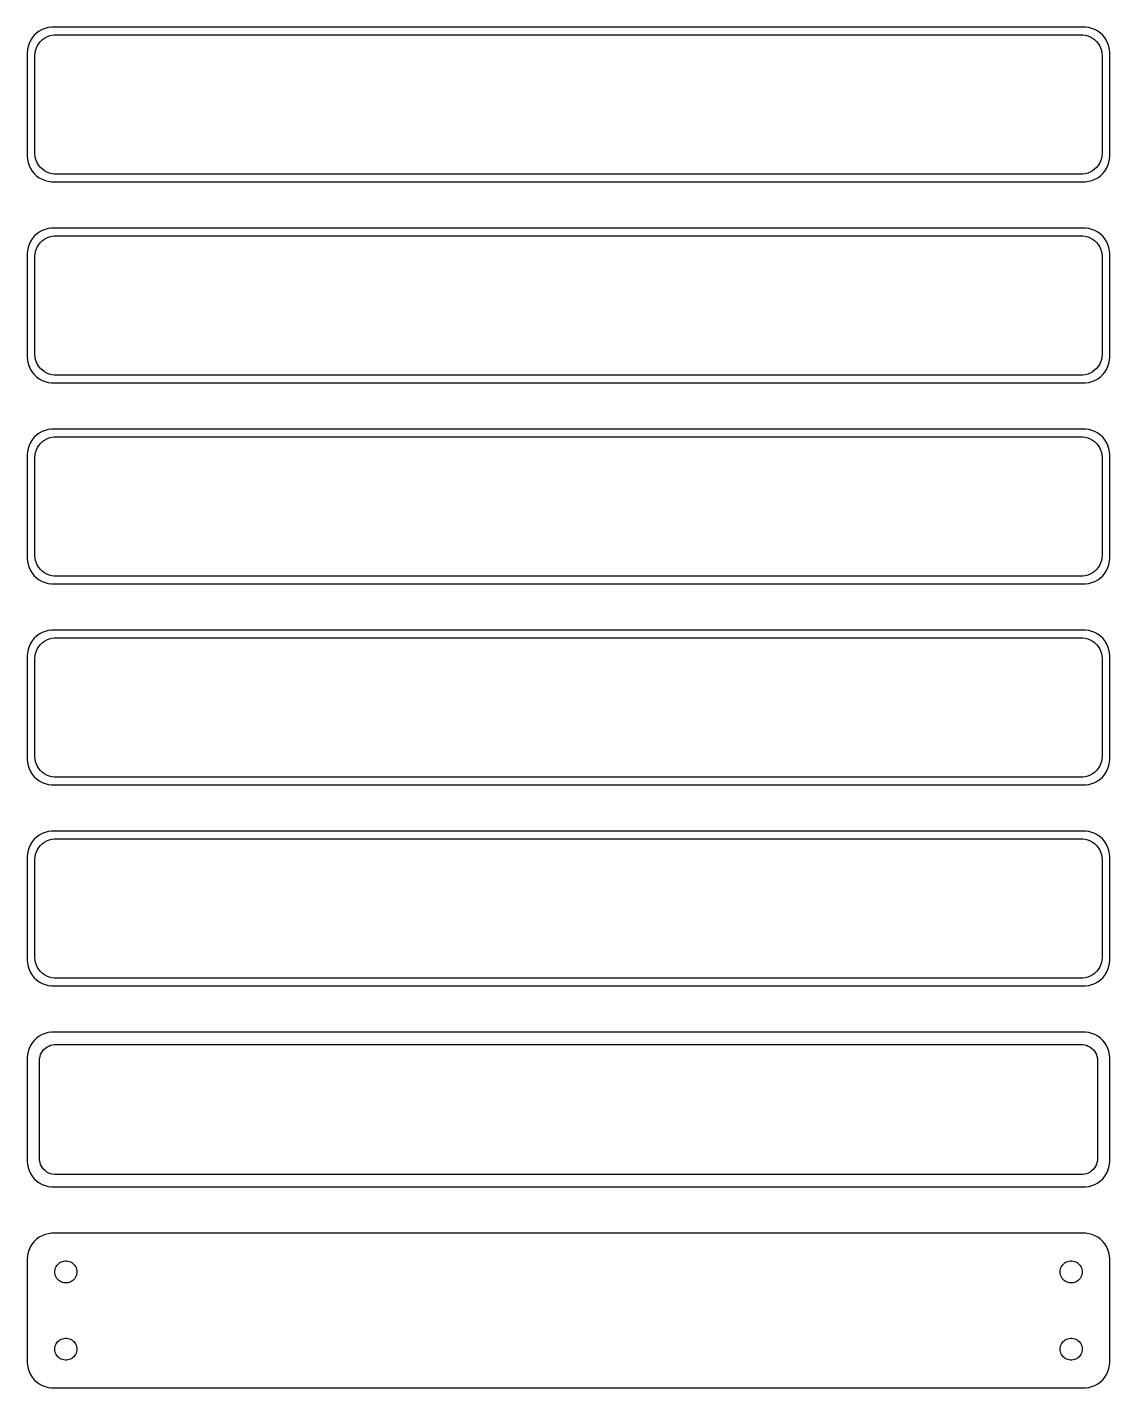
# Model space of a CAD drawing. Header units: metres. Extents: x -105 to 105, y 570 to 1146.
# Drawn here: x -105 to 105, y 570 to 834 of the extents above; entities that cross this region are included whole.
import ezdxf

# ---------------------------------------------------------------- set-up
doc = ezdxf.new("R2010")
doc.units = ezdxf.units.M

msp = doc.modelspace()

# ---------------------------------------------------------------- linework, layer by layer
for p, q in [((-104.045, 831.939), (-104.382, 831.409)), ((-103.645, 832.423), (-104.045, 831.939)), ((-103.187, 832.853), (-103.645, 832.423)), ((-102.679, 833.222), (-103.187, 832.853)), ((-102.129, 833.524), (-102.679, 833.222)), ((-102.416, 831.238), (-102.05, 831.582)), ((-101.545, 833.755), (-102.129, 833.524)), ((-102.05, 831.582), (-101.643, 831.877)), ((-101.643, 831.877), (-101.203, 832.119)), ((-100.937, 833.911), (-101.545, 833.755)), ((-101.203, 832.119), (-100.736, 832.304)), ((-100.314, 833.99), (-100.937, 833.911)), ((-100.736, 832.304), (-100.25, 832.429)), ((100.314, 833.99), (-100.314, 833.99)), ((-100.25, 832.429), (-99.7512, 832.492)), ((-99.7512, 832.492), (99.7512, 832.492)), ((99.7512, 832.492), (100.25, 832.429)), ((100.25, 832.429), (100.736, 832.304)), ((100.937, 833.911), (100.314, 833.99)), ((100.736, 832.304), (101.203, 832.119)), ((101.545, 833.755), (100.937, 833.911)), ((101.203, 832.119), (101.643, 831.877)), ((102.129, 833.524), (101.545, 833.755)), ((101.643, 831.877), (102.05, 831.582)), ((102.05, 831.582), (102.416, 831.238)), ((102.679, 833.222), (102.129, 833.524)), ((103.187, 832.853), (102.679, 833.222)), ((103.645, 832.423), (103.187, 832.853)), ((104.045, 831.939), (103.645, 832.423)), ((104.382, 831.409), (104.045, 831.939)), ((-104.961, 829.627), (-105, 829)), ((-105, 829), (-105, 809)), ((-104.843, 830.243), (-104.961, 829.627)), ((-104.649, 830.841), (-104.843, 830.243)), ((-104.382, 831.409), (-104.649, 830.841)), ((-103.5, 828.5), (-103.468, 829.001)), ((-103.468, 829.001), (-103.374, 829.495)), ((-103.374, 829.495), (-103.219, 829.972)), ((-103.219, 829.972), (-103.005, 830.427)), ((-103.005, 830.427), (-102.736, 830.851)), ((-102.736, 830.851), (-102.416, 831.238)), ((102.416, 831.238), (102.736, 830.851)), ((102.736, 830.851), (103.005, 830.427)), ((103.005, 830.427), (103.219, 829.972)), ((103.219, 829.972), (103.374, 829.495)), ((103.374, 829.495), (103.468, 829.001)), ((103.468, 829.001), (103.5, 828.5)), ((104.649, 830.841), (104.382, 831.409)), ((104.843, 830.243), (104.649, 830.841)), ((104.961, 829.627), (104.843, 830.243)), ((105, 829), (104.961, 829.627)), ((105, 809), (105, 829)), ((-103.5, 809.5), (-103.5, 828.5)), ((103.5, 828.5), (103.5, 809.5)), ((-105, 809), (-104.961, 808.373)), ((-104.961, 808.373), (-104.843, 807.757)), ((-103.468, 808.999), (-103.5, 809.5)), ((-103.374, 808.505), (-103.468, 808.999)), ((-103.219, 808.028), (-103.374, 808.505)), ((-103.005, 807.573), (-103.219, 808.028)), ((103.219, 808.028), (103.005, 807.573)), ((103.374, 808.505), (103.219, 808.028)), ((103.468, 808.999), (103.374, 808.505)), ((103.5, 809.5), (103.468, 808.999)), ((104.843, 807.757), (104.961, 808.373)), ((104.961, 808.373), (105, 809)), ((-104.843, 807.757), (-104.649, 807.159)), ((-104.649, 807.159), (-104.382, 806.591)), ((-104.382, 806.591), (-104.045, 806.061)), ((-104.045, 806.061), (-103.645, 805.577)), ((-103.645, 805.577), (-103.187, 805.147)), ((-103.187, 805.147), (-102.679, 804.778)), ((-102.736, 807.149), (-103.005, 807.573)), ((-102.416, 806.762), (-102.736, 807.149)), ((-102.05, 806.418), (-102.416, 806.762)), ((-101.643, 806.123), (-102.05, 806.418)), ((-101.203, 805.881), (-101.643, 806.123)), ((-100.736, 805.696), (-101.203, 805.881)), ((-100.25, 805.571), (-100.736, 805.696)), ((-99.7512, 805.508), (-100.25, 805.571)), ((99.7512, 805.508), (-99.7512, 805.508)), ((100.25, 805.571), (99.7512, 805.508)), ((100.736, 805.696), (100.25, 805.571)), ((101.203, 805.881), (100.736, 805.696)), ((101.643, 806.123), (101.203, 805.881)), ((102.05, 806.418), (101.643, 806.123)), ((102.416, 806.762), (102.05, 806.418)), ((102.736, 807.149), (102.416, 806.762)), ((102.679, 804.778), (103.187, 805.147)), ((103.005, 807.573), (102.736, 807.149)), ((103.187, 805.147), (103.645, 805.577)), ((103.645, 805.577), (104.045, 806.061)), ((104.045, 806.061), (104.382, 806.591)), ((104.382, 806.591), (104.649, 807.159)), ((104.649, 807.159), (104.843, 807.757)), ((-102.679, 804.778), (-102.129, 804.476)), ((-102.129, 804.476), (-101.545, 804.245)), ((-101.545, 804.245), (-100.937, 804.089)), ((-100.937, 804.089), (-100.314, 804.01)), ((-100.314, 804.01), (100.314, 804.01)), ((100.314, 804.01), (100.937, 804.089)), ((100.937, 804.089), (101.545, 804.245)), ((101.545, 804.245), (102.129, 804.476)), ((102.129, 804.476), (102.679, 804.778)), ((-101.545, 794.755), (-102.129, 794.524)), ((-100.937, 794.911), (-101.545, 794.755)), ((-100.314, 794.99), (-100.937, 794.911)), ((100.314, 794.99), (-100.314, 794.99)), ((100.937, 794.911), (100.314, 794.99)), ((101.545, 794.755), (100.937, 794.911)), ((102.129, 794.524), (101.545, 794.755)), ((-104.382, 792.409), (-104.649, 791.841)), ((-104.045, 792.939), (-104.382, 792.409)), ((-103.645, 793.423), (-104.045, 792.939)), ((-103.187, 793.853), (-103.645, 793.423)), ((-102.679, 794.222), (-103.187, 793.853)), ((-102.736, 791.851), (-102.416, 792.238)), ((-102.129, 794.524), (-102.679, 794.222)), ((-102.416, 792.238), (-102.05, 792.582)), ((-102.05, 792.582), (-101.643, 792.877)), ((-101.643, 792.877), (-101.203, 793.119)), ((-101.203, 793.119), (-100.736, 793.304)), ((-100.736, 793.304), (-100.25, 793.429)), ((-100.25, 793.429), (-99.7512, 793.492)), ((-99.7512, 793.492), (99.7512, 793.492)), ((99.7512, 793.492), (100.25, 793.429)), ((100.25, 793.429), (100.736, 793.304)), ((100.736, 793.304), (101.203, 793.119)), ((101.203, 793.119), (101.643, 792.877)), ((101.643, 792.877), (102.05, 792.582)), ((102.05, 792.582), (102.416, 792.238)), ((102.679, 794.222), (102.129, 794.524)), ((102.416, 792.238), (102.736, 791.851)), ((103.187, 793.853), (102.679, 794.222)), ((103.645, 793.423), (103.187, 793.853)), ((104.045, 792.939), (103.645, 793.423)), ((104.382, 792.409), (104.045, 792.939)), ((104.649, 791.841), (104.382, 792.409)), ((-104.961, 790.627), (-105, 790)), ((-105, 790), (-105, 770)), ((-104.843, 791.243), (-104.961, 790.627)), ((-104.649, 791.841), (-104.843, 791.243)), ((-103.5, 789.5), (-103.468, 790.001)), ((-103.5, 770.5), (-103.5, 789.5)), ((-103.468, 790.001), (-103.374, 790.495)), ((-103.374, 790.495), (-103.219, 790.972)), ((-103.219, 790.972), (-103.005, 791.427)), ((-103.005, 791.427), (-102.736, 791.851)), ((102.736, 791.851), (103.005, 791.427)), ((103.005, 791.427), (103.219, 790.972)), ((103.219, 790.972), (103.374, 790.495)), ((103.374, 790.495), (103.468, 790.001)), ((103.468, 790.001), (103.5, 789.5)), ((103.5, 789.5), (103.5, 770.5)), ((104.843, 791.243), (104.649, 791.841)), ((104.961, 790.627), (104.843, 791.243)), ((105, 790), (104.961, 790.627)), ((105, 770), (105, 790)), ((-105, 770), (-104.961, 769.373)), ((-104.961, 769.373), (-104.843, 768.757)), ((-104.843, 768.757), (-104.649, 768.159)), ((-103.468, 769.999), (-103.5, 770.5)), ((-103.374, 769.505), (-103.468, 769.999)), ((-103.219, 769.028), (-103.374, 769.505)), ((-103.005, 768.573), (-103.219, 769.028)), ((-102.736, 768.149), (-103.005, 768.573)), ((103.005, 768.573), (102.736, 768.149)), ((103.219, 769.028), (103.005, 768.573)), ((103.374, 769.505), (103.219, 769.028)), ((103.468, 769.999), (103.374, 769.505)), ((103.5, 770.5), (103.468, 769.999)), ((104.649, 768.159), (104.843, 768.757)), ((104.843, 768.757), (104.961, 769.373)), ((104.961, 769.373), (105, 770)), ((-104.649, 768.159), (-104.382, 767.591)), ((-104.382, 767.591), (-104.045, 767.061)), ((-104.045, 767.061), (-103.645, 766.577)), ((-103.645, 766.577), (-103.187, 766.147)), ((-103.187, 766.147), (-102.679, 765.778)), ((-102.416, 767.762), (-102.736, 768.149)), ((-102.679, 765.778), (-102.129, 765.476)), ((-102.05, 767.418), (-102.416, 767.762)), ((-101.643, 767.123), (-102.05, 767.418)), ((-101.203, 766.881), (-101.643, 767.123)), ((-100.736, 766.696), (-101.203, 766.881)), ((-100.25, 766.571), (-100.736, 766.696)), ((-99.7512, 766.508), (-100.25, 766.571)), ((99.7512, 766.508), (-99.7512, 766.508)), ((100.25, 766.571), (99.7512, 766.508)), ((100.736, 766.696), (100.25, 766.571)), ((101.203, 766.881), (100.736, 766.696)), ((101.643, 767.123), (101.203, 766.881)), ((102.05, 767.418), (101.643, 767.123)), ((102.416, 767.762), (102.05, 767.418)), ((102.129, 765.476), (102.679, 765.778)), ((102.736, 768.149), (102.416, 767.762)), ((102.679, 765.778), (103.187, 766.147)), ((103.187, 766.147), (103.645, 766.577)), ((103.645, 766.577), (104.045, 767.061)), ((104.045, 767.061), (104.382, 767.591)), ((104.382, 767.591), (104.649, 768.159)), ((-102.129, 765.476), (-101.545, 765.245)), ((-101.545, 765.245), (-100.937, 765.089)), ((-100.937, 765.089), (-100.314, 765.01)), ((-100.314, 765.01), (100.314, 765.01)), ((100.314, 765.01), (100.937, 765.089)), ((100.937, 765.089), (101.545, 765.245)), ((101.545, 765.245), (102.129, 765.476)), ((-102.679, 755.222), (-103.187, 754.853)), ((-102.129, 755.524), (-102.679, 755.222)), ((-101.545, 755.755), (-102.129, 755.524)), ((-100.937, 755.911), (-101.545, 755.755)), ((-100.314, 755.99), (-100.937, 755.911)), ((100.314, 755.99), (-100.314, 755.99)), ((100.937, 755.911), (100.314, 755.99)), ((101.545, 755.755), (100.937, 755.911)), ((102.129, 755.524), (101.545, 755.755)), ((102.679, 755.222), (102.129, 755.524)), ((103.187, 754.853), (102.679, 755.222)), ((-104.649, 752.841), (-104.843, 752.243)), ((-104.382, 753.409), (-104.649, 752.841)), ((-104.045, 753.939), (-104.382, 753.409)), ((-103.645, 754.423), (-104.045, 753.939)), ((-103.187, 754.853), (-103.645, 754.423)), ((-103.219, 751.972), (-103.005, 752.427)), ((-103.005, 752.427), (-102.736, 752.851)), ((-102.736, 752.851), (-102.416, 753.238)), ((-102.416, 753.238), (-102.05, 753.582)), ((-102.05, 753.582), (-101.643, 753.877)), ((-101.643, 753.877), (-101.203, 754.119)), ((-101.203, 754.119), (-100.736, 754.304)), ((-100.736, 754.304), (-100.25, 754.429)), ((-100.25, 754.429), (-99.7512, 754.492)), ((-99.7512, 754.492), (99.7512, 754.492)), ((99.7512, 754.492), (100.25, 754.429)), ((100.25, 754.429), (100.736, 754.304)), ((100.736, 754.304), (101.203, 754.119)), ((101.203, 754.119), (101.643, 753.877)), ((101.643, 753.877), (102.05, 753.582)), ((102.05, 753.582), (102.416, 753.238)), ((102.416, 753.238), (102.736, 752.851)), ((102.736, 752.851), (103.005, 752.427)), ((103.005, 752.427), (103.219, 751.972)), ((103.645, 754.423), (103.187, 754.853)), ((104.045, 753.939), (103.645, 754.423)), ((104.382, 753.409), (104.045, 753.939)), ((104.649, 752.841), (104.382, 753.409)), ((104.843, 752.243), (104.649, 752.841)), ((-104.961, 751.627), (-105, 751)), ((-105, 751), (-105, 731)), ((-104.843, 752.243), (-104.961, 751.627)), ((-103.5, 750.5), (-103.468, 751.001)), ((-103.5, 731.5), (-103.5, 750.5)), ((-103.468, 751.001), (-103.374, 751.495)), ((-103.374, 751.495), (-103.219, 751.972)), ((103.219, 751.972), (103.374, 751.495)), ((103.374, 751.495), (103.468, 751.001)), ((103.468, 751.001), (103.5, 750.5)), ((103.5, 750.5), (103.5, 731.5)), ((104.961, 751.627), (104.843, 752.243)), ((105, 751), (104.961, 751.627)), ((105, 731), (105, 751)), ((-103.468, 730.999), (-103.5, 731.5)), ((103.5, 731.5), (103.468, 730.999)), ((-105, 731), (-104.961, 730.373)), ((-104.961, 730.373), (-104.843, 729.757)), ((-104.843, 729.757), (-104.649, 729.159)), ((-104.649, 729.159), (-104.382, 728.591)), ((-104.382, 728.591), (-104.045, 728.061)), ((-103.374, 730.505), (-103.468, 730.999)), ((-103.219, 730.028), (-103.374, 730.505)), ((-103.005, 729.573), (-103.219, 730.028)), ((-102.736, 729.149), (-103.005, 729.573)), ((-102.416, 728.762), (-102.736, 729.149)), ((-102.05, 728.418), (-102.416, 728.762)), ((102.416, 728.762), (102.05, 728.418)), ((102.736, 729.149), (102.416, 728.762)), ((103.005, 729.573), (102.736, 729.149)), ((103.219, 730.028), (103.005, 729.573)), ((103.374, 730.505), (103.219, 730.028)), ((103.468, 730.999), (103.374, 730.505)), ((104.045, 728.061), (104.382, 728.591)), ((104.382, 728.591), (104.649, 729.159)), ((104.649, 729.159), (104.843, 729.757)), ((104.843, 729.757), (104.961, 730.373)), ((104.961, 730.373), (105, 731)), ((-104.045, 728.061), (-103.645, 727.577)), ((-103.645, 727.577), (-103.187, 727.147)), ((-103.187, 727.147), (-102.679, 726.778)), ((-102.679, 726.778), (-102.129, 726.476)), ((-102.129, 726.476), (-101.545, 726.245)), ((-101.643, 728.123), (-102.05, 728.418)), ((-101.203, 727.881), (-101.643, 728.123)), ((-101.545, 726.245), (-100.937, 726.089)), ((-100.736, 727.696), (-101.203, 727.881)), ((-100.937, 726.089), (-100.314, 726.01)), ((-100.25, 727.571), (-100.736, 727.696)), ((-100.314, 726.01), (100.314, 726.01)), ((-99.7512, 727.508), (-100.25, 727.571)), ((99.7512, 727.508), (-99.7512, 727.508)), ((100.25, 727.571), (99.7512, 727.508)), ((100.736, 727.696), (100.25, 727.571)), ((100.314, 726.01), (100.937, 726.089)), ((101.203, 727.881), (100.736, 727.696)), ((100.937, 726.089), (101.545, 726.245)), ((101.643, 728.123), (101.203, 727.881)), ((101.545, 726.245), (102.129, 726.476)), ((102.05, 728.418), (101.643, 728.123)), ((102.129, 726.476), (102.679, 726.778)), ((102.679, 726.778), (103.187, 727.147)), ((103.187, 727.147), (103.645, 727.577)), ((103.645, 727.577), (104.045, 728.061)), ((-103.645, 715.423), (-104.045, 714.939)), ((-103.187, 715.853), (-103.645, 715.423)), ((-102.679, 716.222), (-103.187, 715.853)), ((-102.129, 716.524), (-102.679, 716.222)), ((-101.545, 716.755), (-102.129, 716.524)), ((-100.937, 716.911), (-101.545, 716.755)), ((-100.314, 716.99), (-100.937, 716.911)), ((-100.736, 715.304), (-100.25, 715.429)), ((100.314, 716.99), (-100.314, 716.99)), ((-100.25, 715.429), (-99.7512, 715.492)), ((-99.7512, 715.492), (99.7512, 715.492)), ((99.7512, 715.492), (100.25, 715.429)), ((100.25, 715.429), (100.736, 715.304)), ((100.937, 716.911), (100.314, 716.99)), ((101.545, 716.755), (100.937, 716.911)), ((102.129, 716.524), (101.545, 716.755)), ((102.679, 716.222), (102.129, 716.524)), ((103.187, 715.853), (102.679, 716.222)), ((103.645, 715.423), (103.187, 715.853)), ((104.045, 714.939), (103.645, 715.423)), ((-104.843, 713.243), (-104.961, 712.627)), ((-104.649, 713.841), (-104.843, 713.243)), ((-104.382, 714.409), (-104.649, 713.841)), ((-104.045, 714.939), (-104.382, 714.409)), ((-103.374, 712.495), (-103.219, 712.972)), ((-103.219, 712.972), (-103.005, 713.427)), ((-103.005, 713.427), (-102.736, 713.851)), ((-102.736, 713.851), (-102.416, 714.238)), ((-102.416, 714.238), (-102.05, 714.582)), ((-102.05, 714.582), (-101.643, 714.877)), ((-101.643, 714.877), (-101.203, 715.119)), ((-101.203, 715.119), (-100.736, 715.304)), ((100.736, 715.304), (101.203, 715.119)), ((101.203, 715.119), (101.643, 714.877)), ((101.643, 714.877), (102.05, 714.582)), ((102.05, 714.582), (102.416, 714.238)), ((102.416, 714.238), (102.736, 713.851)), ((102.736, 713.851), (103.005, 713.427)), ((103.005, 713.427), (103.219, 712.972)), ((103.219, 712.972), (103.374, 712.495)), ((104.382, 714.409), (104.045, 714.939)), ((104.649, 713.841), (104.382, 714.409)), ((104.843, 713.243), (104.649, 713.841)), ((104.961, 712.627), (104.843, 713.243)), ((-104.961, 712.627), (-105, 712)), ((-105, 712), (-105, 692)), ((-103.5, 711.5), (-103.468, 712.001)), ((-103.5, 692.5), (-103.5, 711.5)), ((-103.468, 712.001), (-103.374, 712.495)), ((103.374, 712.495), (103.468, 712.001)), ((103.468, 712.001), (103.5, 711.5)), ((103.5, 711.5), (103.5, 692.5)), ((105, 712), (104.961, 712.627)), ((105, 692), (105, 712)), ((-105, 692), (-104.961, 691.373)), ((-103.468, 691.999), (-103.5, 692.5)), ((-103.374, 691.505), (-103.468, 691.999)), ((103.468, 691.999), (103.374, 691.505)), ((103.5, 692.5), (103.468, 691.999)), ((104.961, 691.373), (105, 692)), ((-104.961, 691.373), (-104.843, 690.757)), ((-104.843, 690.757), (-104.649, 690.159)), ((-104.649, 690.159), (-104.382, 689.591)), ((-104.382, 689.591), (-104.045, 689.061)), ((-104.045, 689.061), (-103.645, 688.577)), ((-103.219, 691.028), (-103.374, 691.505)), ((-103.005, 690.573), (-103.219, 691.028)), ((-102.736, 690.149), (-103.005, 690.573)), ((-102.416, 689.762), (-102.736, 690.149)), ((-102.05, 689.418), (-102.416, 689.762)), ((-101.643, 689.123), (-102.05, 689.418)), ((-101.203, 688.881), (-101.643, 689.123)), ((101.643, 689.123), (101.203, 688.881)), ((102.05, 689.418), (101.643, 689.123)), ((102.416, 689.762), (102.05, 689.418)), ((102.736, 690.149), (102.416, 689.762)), ((103.005, 690.573), (102.736, 690.149)), ((103.219, 691.028), (103.005, 690.573)), ((103.374, 691.505), (103.219, 691.028)), ((103.645, 688.577), (104.045, 689.061)), ((104.045, 689.061), (104.382, 689.591)), ((104.382, 689.591), (104.649, 690.159)), ((104.649, 690.159), (104.843, 690.757)), ((104.843, 690.757), (104.961, 691.373)), ((-103.645, 688.577), (-103.187, 688.147)), ((-103.187, 688.147), (-102.679, 687.778)), ((-102.679, 687.778), (-102.129, 687.476)), ((-102.129, 687.476), (-101.545, 687.245)), ((-101.545, 687.245), (-100.937, 687.089)), ((-100.736, 688.696), (-101.203, 688.881)), ((-100.937, 687.089), (-100.314, 687.01)), ((-100.25, 688.571), (-100.736, 688.696)), ((-100.314, 687.01), (100.314, 687.01)), ((-99.7512, 688.508), (-100.25, 688.571)), ((99.7512, 688.508), (-99.7512, 688.508)), ((100.25, 688.571), (99.7512, 688.508)), ((100.736, 688.696), (100.25, 688.571)), ((100.314, 687.01), (100.937, 687.089)), ((101.203, 688.881), (100.736, 688.696)), ((100.937, 687.089), (101.545, 687.245)), ((101.545, 687.245), (102.129, 687.476)), ((102.129, 687.476), (102.679, 687.778)), ((102.679, 687.778), (103.187, 688.147)), ((103.187, 688.147), (103.645, 688.577)), ((-104.045, 675.939), (-104.382, 675.409)), ((-103.645, 676.423), (-104.045, 675.939)), ((-103.187, 676.853), (-103.645, 676.423)), ((-102.679, 677.222), (-103.187, 676.853)), ((-102.129, 677.524), (-102.679, 677.222)), ((-101.545, 677.755), (-102.129, 677.524)), ((-102.05, 675.582), (-101.643, 675.877)), ((-101.643, 675.877), (-101.203, 676.119)), ((-100.937, 677.911), (-101.545, 677.755)), ((-101.203, 676.119), (-100.736, 676.304)), ((-100.314, 677.99), (-100.937, 677.911)), ((-100.736, 676.304), (-100.25, 676.429)), ((100.314, 677.99), (-100.314, 677.99)), ((-100.25, 676.429), (-99.7512, 676.492)), ((-99.7512, 676.492), (99.7512, 676.492)), ((99.7512, 676.492), (100.25, 676.429)), ((100.25, 676.429), (100.736, 676.304)), ((100.937, 677.911), (100.314, 677.99)), ((100.736, 676.304), (101.203, 676.119)), ((101.545, 677.755), (100.937, 677.911)), ((101.203, 676.119), (101.643, 675.877)), ((102.129, 677.524), (101.545, 677.755)), ((101.643, 675.877), (102.05, 675.582)), ((102.679, 677.222), (102.129, 677.524)), ((103.187, 676.853), (102.679, 677.222)), ((103.645, 676.423), (103.187, 676.853)), ((104.045, 675.939), (103.645, 676.423)), ((104.382, 675.409), (104.045, 675.939)), ((-104.961, 673.627), (-105, 673)), ((-104.843, 674.243), (-104.961, 673.627)), ((-104.649, 674.841), (-104.843, 674.243)), ((-104.382, 675.409), (-104.649, 674.841)), ((-103.468, 673.001), (-103.374, 673.495)), ((-103.374, 673.495), (-103.219, 673.972)), ((-103.219, 673.972), (-103.005, 674.427)), ((-103.005, 674.427), (-102.736, 674.851)), ((-102.736, 674.851), (-102.416, 675.238)), ((-102.416, 675.238), (-102.05, 675.582)), ((102.05, 675.582), (102.416, 675.238)), ((102.416, 675.238), (102.736, 674.851)), ((102.736, 674.851), (103.005, 674.427)), ((103.005, 674.427), (103.219, 673.972)), ((103.219, 673.972), (103.374, 673.495)), ((103.374, 673.495), (103.468, 673.001)), ((104.649, 674.841), (104.382, 675.409)), ((104.843, 674.243), (104.649, 674.841)), ((104.961, 673.627), (104.843, 674.243)), ((105, 673), (104.961, 673.627)), ((-105, 673), (-105, 653)), ((-103.5, 672.5), (-103.468, 673.001)), ((-103.5, 653.5), (-103.5, 672.5)), ((103.468, 673.001), (103.5, 672.5)), ((103.5, 672.5), (103.5, 653.5)), ((105, 653), (105, 673)), ((-105, 653), (-104.961, 652.373)), ((-104.961, 652.373), (-104.843, 651.757)), ((-103.468, 652.999), (-103.5, 653.5)), ((-103.374, 652.505), (-103.468, 652.999)), ((-103.219, 652.028), (-103.374, 652.505)), ((103.374, 652.505), (103.219, 652.028)), ((103.468, 652.999), (103.374, 652.505)), ((103.5, 653.5), (103.468, 652.999)), ((104.843, 651.757), (104.961, 652.373)), ((104.961, 652.373), (105, 653)), ((-104.843, 651.757), (-104.649, 651.159)), ((-104.649, 651.159), (-104.382, 650.591)), ((-104.382, 650.591), (-104.045, 650.061)), ((-104.045, 650.061), (-103.645, 649.577)), ((-103.645, 649.577), (-103.187, 649.147)), ((-103.005, 651.573), (-103.219, 652.028)), ((-102.736, 651.149), (-103.005, 651.573)), ((-102.416, 650.762), (-102.736, 651.149)), ((-102.05, 650.418), (-102.416, 650.762)), ((-101.643, 650.123), (-102.05, 650.418)), ((-101.203, 649.881), (-101.643, 650.123)), ((-100.736, 649.696), (-101.203, 649.881)), ((-100.25, 649.571), (-100.736, 649.696)), ((-99.7512, 649.508), (-100.25, 649.571)), ((99.7512, 649.508), (-99.7512, 649.508)), ((100.25, 649.571), (99.7512, 649.508)), ((100.736, 649.696), (100.25, 649.571)), ((101.203, 649.881), (100.736, 649.696)), ((101.643, 650.123), (101.203, 649.881)), ((102.05, 650.418), (101.643, 650.123)), ((102.416, 650.762), (102.05, 650.418)), ((102.736, 651.149), (102.416, 650.762)), ((103.005, 651.573), (102.736, 651.149)), ((103.219, 652.028), (103.005, 651.573)), ((103.187, 649.147), (103.645, 649.577)), ((103.645, 649.577), (104.045, 650.061)), ((104.045, 650.061), (104.382, 650.591)), ((104.382, 650.591), (104.649, 651.159)), ((104.649, 651.159), (104.843, 651.757)), ((-103.187, 649.147), (-102.679, 648.778)), ((-102.679, 648.778), (-102.129, 648.476)), ((-102.129, 648.476), (-101.545, 648.245)), ((-101.545, 648.245), (-100.937, 648.089)), ((-100.937, 648.089), (-100.314, 648.01)), ((-100.314, 648.01), (100.314, 648.01)), ((100.314, 648.01), (100.937, 648.089)), ((100.937, 648.089), (101.545, 648.245)), ((101.545, 648.245), (102.129, 648.476)), ((102.129, 648.476), (102.679, 648.778)), ((102.679, 648.778), (103.187, 649.147)), ((-100.937, 638.911), (-101.545, 638.755)), ((-100.314, 638.99), (-100.937, 638.911)), ((100.314, 638.99), (-100.314, 638.99)), ((100.937, 638.911), (100.314, 638.99)), ((101.545, 638.755), (100.937, 638.911)), ((-104.382, 636.409), (-104.649, 635.841)), ((-104.045, 636.939), (-104.382, 636.409)), ((-103.645, 637.423), (-104.045, 636.939)), ((-103.187, 637.853), (-103.645, 637.423)), ((-102.679, 638.222), (-103.187, 637.853)), ((-102.129, 638.524), (-102.679, 638.222)), ((-101.545, 638.755), (-102.129, 638.524)), ((-101.168, 636.128), (-100.825, 636.317)), ((-100.825, 636.317), (-100.462, 636.461)), ((-100.462, 636.461), (-100.083, 636.558)), ((-100.083, 636.558), (-99.6955, 636.607)), ((-99.6955, 636.607), (99.6955, 636.607)), ((99.6955, 636.607), (100.083, 636.558)), ((100.083, 636.558), (100.462, 636.461)), ((100.462, 636.461), (100.825, 636.317)), ((100.825, 636.317), (101.168, 636.128)), ((102.129, 638.524), (101.545, 638.755)), ((102.679, 638.222), (102.129, 638.524)), ((103.187, 637.853), (102.679, 638.222)), ((103.645, 637.423), (103.187, 637.853)), ((104.045, 636.939), (103.645, 637.423)), ((104.382, 636.409), (104.045, 636.939)), ((104.649, 635.841), (104.382, 636.409)), ((-104.961, 634.627), (-105, 634)), ((-105, 634), (-105, 614)), ((-104.843, 635.243), (-104.961, 634.627)), ((-104.649, 635.841), (-104.843, 635.243)), ((-102.613, 633.5), (-102.588, 633.89)), ((-102.588, 633.89), (-102.515, 634.274)), ((-102.515, 634.274), (-102.394, 634.646)), ((-102.394, 634.646), (-102.228, 635)), ((-102.228, 635), (-102.018, 635.33)), ((-102.018, 635.33), (-101.769, 635.631)), ((-101.769, 635.631), (-101.484, 635.899)), ((-101.484, 635.899), (-101.168, 636.128)), ((101.168, 636.128), (101.484, 635.899)), ((101.484, 635.899), (101.769, 635.631)), ((101.769, 635.631), (102.018, 635.33)), ((102.018, 635.33), (102.228, 635)), ((102.228, 635), (102.394, 634.646)), ((102.394, 634.646), (102.515, 634.274)), ((102.515, 634.274), (102.588, 633.89)), ((102.588, 633.89), (102.613, 633.5)), ((104.843, 635.243), (104.649, 635.841)), ((104.961, 634.627), (104.843, 635.243)), ((105, 634), (104.961, 634.627)), ((105, 614), (105, 634)), ((-102.613, 614.5), (-102.613, 633.5)), ((102.613, 633.5), (102.613, 614.5)), ((-105, 614), (-104.961, 613.373)), ((-104.961, 613.373), (-104.843, 612.757)), ((-104.843, 612.757), (-104.649, 612.159)), ((-102.588, 614.11), (-102.613, 614.5)), ((-102.515, 613.726), (-102.588, 614.11)), ((-102.394, 613.354), (-102.515, 613.726)), ((-102.228, 613), (-102.394, 613.354)), ((-102.018, 612.67), (-102.228, 613)), ((-101.769, 612.369), (-102.018, 612.67)), ((102.018, 612.67), (101.769, 612.369)), ((102.228, 613), (102.018, 612.67)), ((102.394, 613.354), (102.228, 613)), ((102.515, 613.726), (102.394, 613.354)), ((102.588, 614.11), (102.515, 613.726)), ((102.613, 614.5), (102.588, 614.11)), ((104.649, 612.159), (104.843, 612.757)), ((104.843, 612.757), (104.961, 613.373)), ((104.961, 613.373), (105, 614)), ((-104.649, 612.159), (-104.382, 611.591)), ((-104.382, 611.591), (-104.045, 611.061)), ((-104.045, 611.061), (-103.645, 610.577)), ((-103.645, 610.577), (-103.187, 610.147)), ((-103.187, 610.147), (-102.679, 609.778)), ((-101.484, 612.101), (-101.769, 612.369)), ((-101.168, 611.872), (-101.484, 612.101)), ((-100.825, 611.683), (-101.168, 611.872)), ((-100.462, 611.539), (-100.825, 611.683)), ((-100.083, 611.442), (-100.462, 611.539)), ((-99.6955, 611.393), (-100.083, 611.442)), ((99.6955, 611.393), (-99.6955, 611.393)), ((100.083, 611.442), (99.6955, 611.393)), ((100.462, 611.539), (100.083, 611.442)), ((100.825, 611.683), (100.462, 611.539)), ((101.168, 611.872), (100.825, 611.683)), ((101.484, 612.101), (101.168, 611.872)), ((101.769, 612.369), (101.484, 612.101)), ((102.679, 609.778), (103.187, 610.147)), ((103.187, 610.147), (103.645, 610.577)), ((103.645, 610.577), (104.045, 611.061)), ((104.045, 611.061), (104.382, 611.591)), ((104.382, 611.591), (104.649, 612.159)), ((-102.679, 609.778), (-102.129, 609.476)), ((-102.129, 609.476), (-101.545, 609.245)), ((-101.545, 609.245), (-100.937, 609.089)), ((-100.937, 609.089), (-100.314, 609.01)), ((-100.314, 609.01), (100.314, 609.01)), ((100.314, 609.01), (100.937, 609.089)), ((100.937, 609.089), (101.545, 609.245)), ((101.545, 609.245), (102.129, 609.476)), ((102.129, 609.476), (102.679, 609.778)), ((-102.129, 599.524), (-102.679, 599.222)), ((-101.545, 599.755), (-102.129, 599.524)), ((-100.937, 599.911), (-101.545, 599.755)), ((-100.314, 599.99), (-100.937, 599.911)), ((100.314, 599.99), (-100.314, 599.99)), ((100.937, 599.911), (100.314, 599.99)), ((101.545, 599.755), (100.937, 599.911)), ((102.129, 599.524), (101.545, 599.755)), ((102.679, 599.222), (102.129, 599.524)), ((-104.649, 596.841), (-104.843, 596.243)), ((-104.382, 597.409), (-104.649, 596.841)), ((-104.045, 597.939), (-104.382, 597.409)), ((-103.645, 598.423), (-104.045, 597.939)), ((-103.187, 598.853), (-103.645, 598.423)), ((-102.679, 599.222), (-103.187, 598.853)), ((103.187, 598.853), (102.679, 599.222)), ((103.645, 598.423), (103.187, 598.853)), ((104.045, 597.939), (103.645, 598.423)), ((104.382, 597.409), (104.045, 597.939)), ((104.649, 596.841), (104.382, 597.409)), ((104.843, 596.243), (104.649, 596.841)), ((-104.961, 595.627), (-105, 595)), ((-105, 595), (-105, 575)), ((-104.843, 596.243), (-104.961, 595.627)), ((-99.2275, 593.755), (-99.0566, 593.962)), ((-99.0566, 593.962), (-98.8611, 594.145)), ((-98.8611, 594.145), (-98.6441, 594.303)), ((-98.6441, 594.303), (-98.4092, 594.432)), ((-98.4092, 594.432), (-98.1598, 594.531)), ((-98.1598, 594.531), (-97.9001, 594.597)), ((-97.9001, 594.597), (-97.6341, 594.631)), ((-97.6341, 594.631), (-97.3659, 594.631)), ((-97.3659, 594.631), (-97.0999, 594.597)), ((-97.0999, 594.597), (-96.8401, 594.531)), ((-96.8401, 594.531), (-96.5908, 594.432)), ((-96.5908, 594.432), (-96.3559, 594.303)), ((-96.3559, 594.303), (-96.1389, 594.145)), ((-96.1389, 594.145), (-95.9434, 593.962)), ((-95.9434, 593.962), (-95.7725, 593.755)), ((95.7725, 593.755), (95.9434, 593.962)), ((95.9434, 593.962), (96.1389, 594.145)), ((96.1389, 594.145), (96.3559, 594.303)), ((96.3559, 594.303), (96.5908, 594.432)), ((96.5908, 594.432), (96.8401, 594.531)), ((96.8401, 594.531), (97.0999, 594.597)), ((97.0999, 594.597), (97.3659, 594.631)), ((97.3659, 594.631), (97.6341, 594.631)), ((97.6341, 594.631), (97.9001, 594.597)), ((97.9001, 594.597), (98.1598, 594.531)), ((98.1598, 594.531), (98.4092, 594.432)), ((98.4092, 594.432), (98.6441, 594.303)), ((98.6441, 594.303), (98.8611, 594.145)), ((98.8611, 594.145), (99.0566, 593.962)), ((99.0566, 593.962), (99.2275, 593.755)), ((104.961, 595.627), (104.843, 596.243)), ((105, 595), (104.961, 595.627)), ((105, 575), (105, 595)), ((-99.6353, 592.5), (-99.6185, 592.768)), ((-99.6185, 592.232), (-99.6353, 592.5)), ((-99.6185, 592.768), (-99.5682, 593.031)), ((-99.5682, 591.969), (-99.6185, 592.232)), ((-99.5682, 593.031), (-99.4853, 593.286)), ((-99.4853, 591.714), (-99.5682, 591.969)), ((-99.4853, 593.286), (-99.3712, 593.529)), ((-99.3712, 591.471), (-99.4853, 591.714)), ((-99.3712, 593.529), (-99.2275, 593.755)), ((-99.2275, 591.245), (-99.3712, 591.471)), ((-95.7725, 593.755), (-95.6288, 593.529)), ((-95.6288, 591.471), (-95.7725, 591.245)), ((-95.6288, 593.529), (-95.5146, 593.286)), ((-95.5146, 591.714), (-95.6288, 591.471)), ((-95.5146, 593.286), (-95.4318, 593.031)), ((-95.4318, 591.969), (-95.5146, 591.714)), ((-95.4318, 593.031), (-95.3815, 592.768)), ((-95.3815, 592.232), (-95.4318, 591.969)), ((-95.3815, 592.768), (-95.3647, 592.5)), ((-95.3647, 592.5), (-95.3815, 592.232)), ((95.3647, 592.5), (95.3815, 592.768)), ((95.3815, 592.232), (95.3647, 592.5)), ((95.3815, 592.768), (95.4318, 593.031)), ((95.4318, 591.969), (95.3815, 592.232)), ((95.4318, 593.031), (95.5146, 593.286)), ((95.5146, 591.714), (95.4318, 591.969)), ((95.5146, 593.286), (95.6288, 593.529)), ((95.6288, 591.471), (95.5146, 591.714)), ((95.6288, 593.529), (95.7725, 593.755)), ((95.7725, 591.245), (95.6288, 591.471)), ((99.2275, 593.755), (99.3712, 593.529)), ((99.3712, 591.471), (99.2275, 591.245)), ((99.3712, 593.529), (99.4853, 593.286)), ((99.4853, 591.714), (99.3712, 591.471)), ((99.4853, 593.286), (99.5682, 593.031)), ((99.5682, 591.969), (99.4853, 591.714)), ((99.5682, 593.031), (99.6185, 592.768)), ((99.6185, 592.232), (99.5682, 591.969)), ((99.6185, 592.768), (99.6353, 592.5)), ((99.6353, 592.5), (99.6185, 592.232)), ((-99.0566, 591.038), (-99.2275, 591.245)), ((-98.8611, 590.855), (-99.0566, 591.038)), ((-98.6441, 590.697), (-98.8611, 590.855)), ((-98.4092, 590.568), (-98.6441, 590.697)), ((-98.1598, 590.469), (-98.4092, 590.568)), ((-97.9001, 590.403), (-98.1598, 590.469)), ((-97.6341, 590.369), (-97.9001, 590.403)), ((-97.3659, 590.369), (-97.6341, 590.369)), ((-97.0999, 590.403), (-97.3659, 590.369)), ((-96.8401, 590.469), (-97.0999, 590.403)), ((-96.5908, 590.568), (-96.8401, 590.469)), ((-96.3559, 590.697), (-96.5908, 590.568)), ((-96.1389, 590.855), (-96.3559, 590.697)), ((-95.9434, 591.038), (-96.1389, 590.855)), ((-95.7725, 591.245), (-95.9434, 591.038)), ((95.9434, 591.038), (95.7725, 591.245)), ((96.1389, 590.855), (95.9434, 591.038)), ((96.3559, 590.697), (96.1389, 590.855)), ((96.5908, 590.568), (96.3559, 590.697)), ((96.8401, 590.469), (96.5908, 590.568)), ((97.0999, 590.403), (96.8401, 590.469)), ((97.3659, 590.369), (97.0999, 590.403)), ((97.6341, 590.369), (97.3659, 590.369)), ((97.9001, 590.403), (97.6341, 590.369)), ((98.1598, 590.469), (97.9001, 590.403)), ((98.4092, 590.568), (98.1598, 590.469)), ((98.6441, 590.697), (98.4092, 590.568)), ((98.8611, 590.855), (98.6441, 590.697)), ((99.0566, 591.038), (98.8611, 590.855)), ((99.2275, 591.245), (99.0566, 591.038)), ((-99.5682, 578.031), (-99.4853, 578.286)), ((-99.4853, 578.286), (-99.3712, 578.529)), ((-99.3712, 578.529), (-99.2275, 578.755)), ((-99.2275, 578.755), (-99.0566, 578.962)), ((-99.0566, 578.962), (-98.8611, 579.145)), ((-98.8611, 579.145), (-98.6441, 579.303)), ((-98.6441, 579.303), (-98.4092, 579.432)), ((-98.4092, 579.432), (-98.1598, 579.531)), ((-98.1598, 579.531), (-97.9001, 579.597)), ((-97.9001, 579.597), (-97.6341, 579.631)), ((-97.6341, 579.631), (-97.3659, 579.631)), ((-97.3659, 579.631), (-97.0999, 579.597)), ((-97.0999, 579.597), (-96.8401, 579.531)), ((-96.8401, 579.531), (-96.5908, 579.432)), ((-96.5908, 579.432), (-96.3559, 579.303)), ((-96.3559, 579.303), (-96.1389, 579.145)), ((-96.1389, 579.145), (-95.9434, 578.962)), ((-95.9434, 578.962), (-95.7725, 578.755)), ((-95.7725, 578.755), (-95.6288, 578.529)), ((-95.6288, 578.529), (-95.5146, 578.286)), ((-95.5146, 578.286), (-95.4318, 578.031)), ((95.4318, 578.031), (95.5146, 578.286)), ((95.5146, 578.286), (95.6288, 578.529)), ((95.6288, 578.529), (95.7725, 578.755)), ((95.7725, 578.755), (95.9434, 578.962)), ((95.9434, 578.962), (96.1389, 579.145)), ((96.1389, 579.145), (96.3559, 579.303)), ((96.3559, 579.303), (96.5908, 579.432)), ((96.5908, 579.432), (96.8401, 579.531)), ((96.8401, 579.531), (97.0999, 579.597)), ((97.0999, 579.597), (97.3659, 579.631)), ((97.3659, 579.631), (97.6341, 579.631)), ((97.6341, 579.631), (97.9001, 579.597)), ((97.9001, 579.597), (98.1598, 579.531)), ((98.1598, 579.531), (98.4092, 579.432)), ((98.4092, 579.432), (98.6441, 579.303)), ((98.6441, 579.303), (98.8611, 579.145)), ((98.8611, 579.145), (99.0566, 578.962)), ((99.0566, 578.962), (99.2275, 578.755)), ((99.2275, 578.755), (99.3712, 578.529)), ((99.3712, 578.529), (99.4853, 578.286)), ((99.4853, 578.286), (99.5682, 578.031)), ((-99.6353, 577.5), (-99.6185, 577.768)), ((-99.6185, 577.232), (-99.6353, 577.5)), ((-99.6185, 577.768), (-99.5682, 578.031)), ((-99.5682, 576.969), (-99.6185, 577.232)), ((-99.4853, 576.714), (-99.5682, 576.969)), ((-99.3712, 576.471), (-99.4853, 576.714)), ((-99.2275, 576.245), (-99.3712, 576.471)), ((-99.0566, 576.038), (-99.2275, 576.245)), ((-98.8611, 575.855), (-99.0566, 576.038)), ((-98.6441, 575.697), (-98.8611, 575.855)), ((-98.4092, 575.568), (-98.6441, 575.697)), ((-98.1598, 575.469), (-98.4092, 575.568)), ((-96.5908, 575.568), (-96.8401, 575.469)), ((-96.3559, 575.697), (-96.5908, 575.568)), ((-96.1389, 575.855), (-96.3559, 575.697)), ((-95.9434, 576.038), (-96.1389, 575.855)), ((-95.7725, 576.245), (-95.9434, 576.038)), ((-95.6288, 576.471), (-95.7725, 576.245)), ((-95.5146, 576.714), (-95.6288, 576.471)), ((-95.4318, 576.969), (-95.5146, 576.714)), ((-95.4318, 578.031), (-95.3815, 577.768)), ((-95.3815, 577.232), (-95.4318, 576.969)), ((-95.3815, 577.768), (-95.3647, 577.5)), ((-95.3647, 577.5), (-95.3815, 577.232)), ((95.3647, 577.5), (95.3815, 577.768)), ((95.3815, 577.232), (95.3647, 577.5)), ((95.3815, 577.768), (95.4318, 578.031)), ((95.4318, 576.969), (95.3815, 577.232)), ((95.5146, 576.714), (95.4318, 576.969)), ((95.6288, 576.471), (95.5146, 576.714)), ((95.7725, 576.245), (95.6288, 576.471)), ((95.9434, 576.038), (95.7725, 576.245)), ((96.1389, 575.855), (95.9434, 576.038)), ((96.3559, 575.697), (96.1389, 575.855)), ((96.5908, 575.568), (96.3559, 575.697)), ((96.8401, 575.469), (96.5908, 575.568)), ((98.4092, 575.568), (98.1598, 575.469)), ((98.6441, 575.697), (98.4092, 575.568)), ((98.8611, 575.855), (98.6441, 575.697)), ((99.0566, 576.038), (98.8611, 575.855)), ((99.2275, 576.245), (99.0566, 576.038)), ((99.3712, 576.471), (99.2275, 576.245)), ((99.4853, 576.714), (99.3712, 576.471)), ((99.5682, 576.969), (99.4853, 576.714)), ((99.5682, 578.031), (99.6185, 577.768)), ((99.6185, 577.232), (99.5682, 576.969)), ((99.6185, 577.768), (99.6353, 577.5)), ((99.6353, 577.5), (99.6185, 577.232)), ((-105, 575), (-104.961, 574.373)), ((-104.961, 574.373), (-104.843, 573.757)), ((-104.843, 573.757), (-104.649, 573.159)), ((-104.649, 573.159), (-104.382, 572.591)), ((-97.9001, 575.403), (-98.1598, 575.469)), ((-97.6341, 575.369), (-97.9001, 575.403)), ((-97.3659, 575.369), (-97.6341, 575.369)), ((-97.0999, 575.403), (-97.3659, 575.369)), ((-96.8401, 575.469), (-97.0999, 575.403)), ((97.0999, 575.403), (96.8401, 575.469)), ((97.3659, 575.369), (97.0999, 575.403)), ((97.6341, 575.369), (97.3659, 575.369)), ((97.9001, 575.403), (97.6341, 575.369)), ((98.1598, 575.469), (97.9001, 575.403)), ((104.382, 572.591), (104.649, 573.159)), ((104.649, 573.159), (104.843, 573.757)), ((104.843, 573.757), (104.961, 574.373)), ((104.961, 574.373), (105, 575)), ((-104.382, 572.591), (-104.045, 572.061)), ((-104.045, 572.061), (-103.645, 571.577)), ((-103.645, 571.577), (-103.187, 571.147)), ((-103.187, 571.147), (-102.679, 570.778)), ((-102.679, 570.778), (-102.129, 570.476)), ((-102.129, 570.476), (-101.545, 570.245)), ((-101.545, 570.245), (-100.937, 570.089)), ((100.937, 570.089), (101.545, 570.245)), ((101.545, 570.245), (102.129, 570.476)), ((102.129, 570.476), (102.679, 570.778)), ((102.679, 570.778), (103.187, 571.147)), ((103.187, 571.147), (103.645, 571.577)), ((103.645, 571.577), (104.045, 572.061)), ((104.045, 572.061), (104.382, 572.591)), ((-100.937, 570.089), (-100.314, 570.01)), ((-100.314, 570.01), (100.314, 570.01)), ((100.314, 570.01), (100.937, 570.089))]:
    msp.add_line(p, q)

doc.saveas('drawing.dxf')
